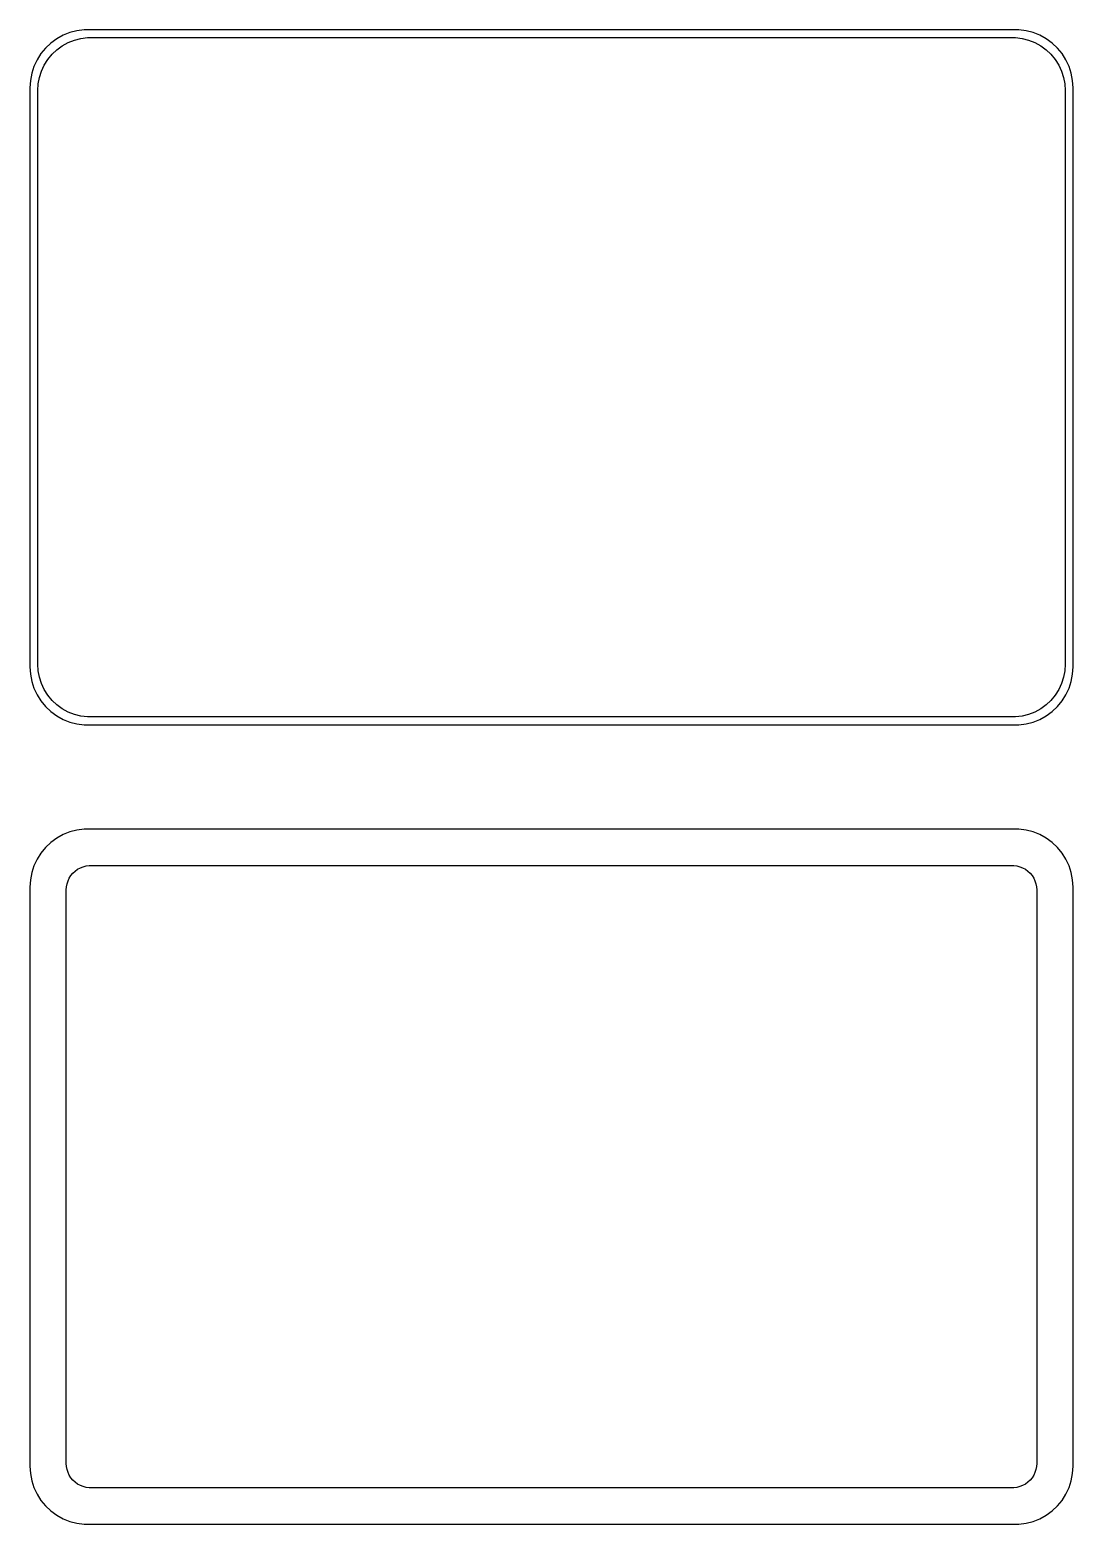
# Model space of a CAD drawing. Header units: metres. Extents: x -45 to 45, y 108 to 237.
import ezdxf

# ---------------------------------------------------------------- set-up
doc = ezdxf.new("R2010")
doc.units = ezdxf.units.M

msp = doc.modelspace()

# ---------------------------------------------------------------- linework, layer by layer
for p, q in [((-42.6791, 236.222), (-43.1871, 235.853)), ((-42.1289, 236.524), (-42.6791, 236.222)), ((-41.5451, 236.755), (-42.1289, 236.524)), ((-41.6994, 235.893), (-41.1648, 236.104)), ((-40.9369, 236.911), (-41.5451, 236.755)), ((-41.1648, 236.104), (-40.6079, 236.247)), ((-40.3139, 236.99), (-40.9369, 236.911)), ((-40.6079, 236.247), (-40.0375, 236.319)), ((40.3139, 236.99), (-40.3139, 236.99)), ((-40.0375, 236.319), (40.0375, 236.319)), ((40.0375, 236.319), (40.6079, 236.247)), ((40.9369, 236.911), (40.3139, 236.99)), ((40.6079, 236.247), (41.1648, 236.104)), ((41.5451, 236.755), (40.9369, 236.911)), ((41.1648, 236.104), (41.6994, 235.893)), ((42.1289, 236.524), (41.5451, 236.755)), ((42.6791, 236.222), (42.1289, 236.524)), ((43.1871, 235.853), (42.6791, 236.222)), ((-44.0451, 234.939), (-44.3815, 234.409)), ((-43.6448, 235.423), (-44.0451, 234.939)), ((-43.1871, 235.853), (-43.6448, 235.423)), ((-43.454, 234.441), (-43.0875, 234.884)), ((-43.0875, 234.884), (-42.6684, 235.278)), ((-42.6684, 235.278), (-42.2032, 235.616)), ((-42.2032, 235.616), (-41.6994, 235.893)), ((41.6994, 235.893), (42.2032, 235.616)), ((42.2032, 235.616), (42.6684, 235.278)), ((42.6684, 235.278), (43.0875, 234.884)), ((43.0875, 234.884), (43.454, 234.441)), ((43.6448, 235.423), (43.1871, 235.853)), ((44.0451, 234.939), (43.6448, 235.423)), ((44.3815, 234.409), (44.0451, 234.939)), ((-44.6489, 233.841), (-44.8429, 233.243)), ((-44.3815, 234.409), (-44.6489, 233.841)), ((-44.0069, 233.435), (-43.7621, 233.956)), ((-43.7621, 233.956), (-43.454, 234.441)), ((43.454, 234.441), (43.7621, 233.956)), ((43.7621, 233.956), (44.0069, 233.435)), ((44.6489, 233.841), (44.3815, 234.409)), ((44.8429, 233.243), (44.6489, 233.841)), ((-44.9606, 232.627), (-45, 232)), ((-44.8429, 233.243), (-44.9606, 232.627)), ((-44.3284, 231.75), (-44.2923, 232.324)), ((-44.2923, 232.324), (-44.1846, 232.889)), ((-44.1846, 232.889), (-44.0069, 233.435)), ((44.0069, 233.435), (44.1846, 232.889)), ((44.1846, 232.889), (44.2923, 232.324)), ((44.2923, 232.324), (44.3284, 231.75)), ((44.9606, 232.627), (44.8429, 233.243)), ((45, 232), (44.9606, 232.627)), ((-45, 232), (-45, 182)), ((-44.3284, 182.25), (-44.3284, 231.75)), ((44.3284, 231.75), (44.3284, 182.25)), ((45, 182), (45, 232)), ((-45, 182), (-44.9606, 181.373)), ((-44.2923, 181.676), (-44.3284, 182.25)), ((44.3284, 182.25), (44.2923, 181.676)), ((44.9606, 181.373), (45, 182)), ((-44.9606, 181.373), (-44.8429, 180.757)), ((-44.8429, 180.757), (-44.6489, 180.159)), ((-44.1846, 181.111), (-44.2923, 181.676)), ((-44.0069, 180.565), (-44.1846, 181.111)), ((44.1846, 181.111), (44.0069, 180.565)), ((44.2923, 181.676), (44.1846, 181.111)), ((44.6489, 180.159), (44.8429, 180.757)), ((44.8429, 180.757), (44.9606, 181.373)), ((-44.6489, 180.159), (-44.3815, 179.591)), ((-44.3815, 179.591), (-44.0451, 179.061)), ((-43.7621, 180.044), (-44.0069, 180.565)), ((-43.454, 179.559), (-43.7621, 180.044)), ((-43.0875, 179.116), (-43.454, 179.559)), ((43.454, 179.559), (43.0875, 179.116)), ((43.7621, 180.044), (43.454, 179.559)), ((44.0069, 180.565), (43.7621, 180.044)), ((44.0451, 179.061), (44.3815, 179.591)), ((44.3815, 179.591), (44.6489, 180.159)), ((-44.0451, 179.061), (-43.6448, 178.577)), ((-43.6448, 178.577), (-43.1871, 178.147)), ((-43.1871, 178.147), (-42.6791, 177.778)), ((-42.6684, 178.722), (-43.0875, 179.116)), ((-42.2032, 178.384), (-42.6684, 178.722)), ((-41.6994, 178.107), (-42.2032, 178.384)), ((-41.1648, 177.896), (-41.6994, 178.107)), ((41.6994, 178.107), (41.1648, 177.896)), ((42.2032, 178.384), (41.6994, 178.107)), ((42.6684, 178.722), (42.2032, 178.384)), ((43.0875, 179.116), (42.6684, 178.722)), ((42.6791, 177.778), (43.1871, 178.147)), ((43.1871, 178.147), (43.6448, 178.577)), ((43.6448, 178.577), (44.0451, 179.061)), ((-42.6791, 177.778), (-42.1289, 177.476)), ((-42.1289, 177.476), (-41.5451, 177.245)), ((-41.5451, 177.245), (-40.9369, 177.089)), ((-40.6079, 177.753), (-41.1648, 177.896)), ((-40.9369, 177.089), (-40.3139, 177.01)), ((-40.0375, 177.681), (-40.6079, 177.753)), ((-40.3139, 177.01), (40.3139, 177.01)), ((40.0375, 177.681), (-40.0375, 177.681)), ((40.6079, 177.753), (40.0375, 177.681)), ((40.3139, 177.01), (40.9369, 177.089)), ((41.1648, 177.896), (40.6079, 177.753)), ((40.9369, 177.089), (41.5451, 177.245)), ((41.5451, 177.245), (42.1289, 177.476)), ((42.1289, 177.476), (42.6791, 177.778)), ((-41.5451, 167.755), (-42.1289, 167.524)), ((-40.9369, 167.911), (-41.5451, 167.755)), ((-40.3139, 167.99), (-40.9369, 167.911)), ((40.3139, 167.99), (-40.3139, 167.99)), ((40.9369, 167.911), (40.3139, 167.99)), ((41.5451, 167.755), (40.9369, 167.911)), ((42.1289, 167.524), (41.5451, 167.755)), ((-43.6448, 166.423), (-44.0451, 165.939)), ((-43.1871, 166.853), (-43.6448, 166.423)), ((-42.6791, 167.222), (-43.1871, 166.853)), ((-42.1289, 167.524), (-42.6791, 167.222)), ((42.6791, 167.222), (42.1289, 167.524)), ((43.1871, 166.853), (42.6791, 167.222)), ((43.6448, 166.423), (43.1871, 166.853)), ((44.0451, 165.939), (43.6448, 166.423)), ((-44.3815, 165.409), (-44.6489, 164.841)), ((-44.0451, 165.939), (-44.3815, 165.409)), ((44.3815, 165.409), (44.0451, 165.939)), ((44.6489, 164.841), (44.3815, 165.409)), ((-44.8429, 164.243), (-44.9606, 163.627)), ((-44.6489, 164.841), (-44.8429, 164.243)), ((-41.5987, 163.766), (-41.4567, 163.99)), ((-41.4567, 163.99), (-41.2879, 164.194)), ((-41.2879, 164.194), (-41.0947, 164.375)), ((-41.0947, 164.375), (-40.8804, 164.531)), ((-40.8804, 164.531), (-40.6482, 164.659)), ((-40.6482, 164.659), (-40.4019, 164.756)), ((-40.4019, 164.756), (-40.1453, 164.822)), ((-40.1453, 164.822), (-39.8825, 164.855)), ((-39.8825, 164.855), (39.8825, 164.855)), ((39.8825, 164.855), (40.1453, 164.822)), ((40.1453, 164.822), (40.4019, 164.756)), ((40.4019, 164.756), (40.6482, 164.659)), ((40.6482, 164.659), (40.8804, 164.531)), ((40.8804, 164.531), (41.0947, 164.375)), ((41.0947, 164.375), (41.2879, 164.194)), ((41.2879, 164.194), (41.4567, 163.99)), ((41.4567, 163.99), (41.5987, 163.766)), ((44.8429, 164.243), (44.6489, 164.841)), ((44.9606, 163.627), (44.8429, 164.243)), ((-44.9606, 163.627), (-45, 163)), ((-45, 163), (-45, 113)), ((-41.8596, 162.75), (-41.843, 163.014)), ((-41.8596, 113.25), (-41.8596, 162.75)), ((-41.843, 163.014), (-41.7934, 163.275)), ((-41.7934, 163.275), (-41.7115, 163.527)), ((-41.7115, 163.527), (-41.5987, 163.766)), ((41.5987, 163.766), (41.7115, 163.527)), ((41.7115, 163.527), (41.7934, 163.275)), ((41.7934, 163.275), (41.843, 163.014)), ((41.843, 163.014), (41.8596, 162.75)), ((41.8596, 162.75), (41.8596, 113.25)), ((45, 163), (44.9606, 163.627)), ((45, 113), (45, 163)), ((-45, 113), (-44.9606, 112.373)), ((-44.9606, 112.373), (-44.8429, 111.757)), ((-41.843, 112.986), (-41.8596, 113.25)), ((-41.7934, 112.725), (-41.843, 112.986)), ((-41.7115, 112.473), (-41.7934, 112.725)), ((-41.5987, 112.234), (-41.7115, 112.473)), ((-41.4567, 112.01), (-41.5987, 112.234)), ((41.5987, 112.234), (41.4567, 112.01)), ((41.7115, 112.473), (41.5987, 112.234)), ((41.7934, 112.725), (41.7115, 112.473)), ((41.843, 112.986), (41.7934, 112.725)), ((41.8596, 113.25), (41.843, 112.986)), ((44.8429, 111.757), (44.9606, 112.373)), ((44.9606, 112.373), (45, 113)), ((-44.8429, 111.757), (-44.6489, 111.159)), ((-44.6489, 111.159), (-44.3815, 110.591)), ((-41.2879, 111.806), (-41.4567, 112.01)), ((-41.0947, 111.625), (-41.2879, 111.806)), ((-40.8804, 111.469), (-41.0947, 111.625)), ((-40.6482, 111.341), (-40.8804, 111.469)), ((-40.4019, 111.244), (-40.6482, 111.341)), ((-40.1453, 111.178), (-40.4019, 111.244)), ((-39.8825, 111.145), (-40.1453, 111.178)), ((39.8825, 111.145), (-39.8825, 111.145)), ((40.1453, 111.178), (39.8825, 111.145)), ((40.4019, 111.244), (40.1453, 111.178)), ((40.6482, 111.341), (40.4019, 111.244)), ((40.8804, 111.469), (40.6482, 111.341)), ((41.0947, 111.625), (40.8804, 111.469)), ((41.2879, 111.806), (41.0947, 111.625)), ((41.4567, 112.01), (41.2879, 111.806)), ((44.3815, 110.591), (44.6489, 111.159)), ((44.6489, 111.159), (44.8429, 111.757)), ((-44.3815, 110.591), (-44.0451, 110.061)), ((-44.0451, 110.061), (-43.6448, 109.577)), ((43.6448, 109.577), (44.0451, 110.061)), ((44.0451, 110.061), (44.3815, 110.591)), ((-43.6448, 109.577), (-43.1871, 109.147)), ((-43.1871, 109.147), (-42.6791, 108.778)), ((-42.6791, 108.778), (-42.1289, 108.476)), ((-42.1289, 108.476), (-41.5451, 108.245)), ((41.5451, 108.245), (42.1289, 108.476)), ((42.1289, 108.476), (42.6791, 108.778)), ((42.6791, 108.778), (43.1871, 109.147)), ((43.1871, 109.147), (43.6448, 109.577)), ((-41.5451, 108.245), (-40.9369, 108.089)), ((-40.9369, 108.089), (-40.3139, 108.01)), ((-40.3139, 108.01), (40.3139, 108.01)), ((40.3139, 108.01), (40.9369, 108.089)), ((40.9369, 108.089), (41.5451, 108.245))]:
    msp.add_line(p, q)

doc.saveas('drawing.dxf')
